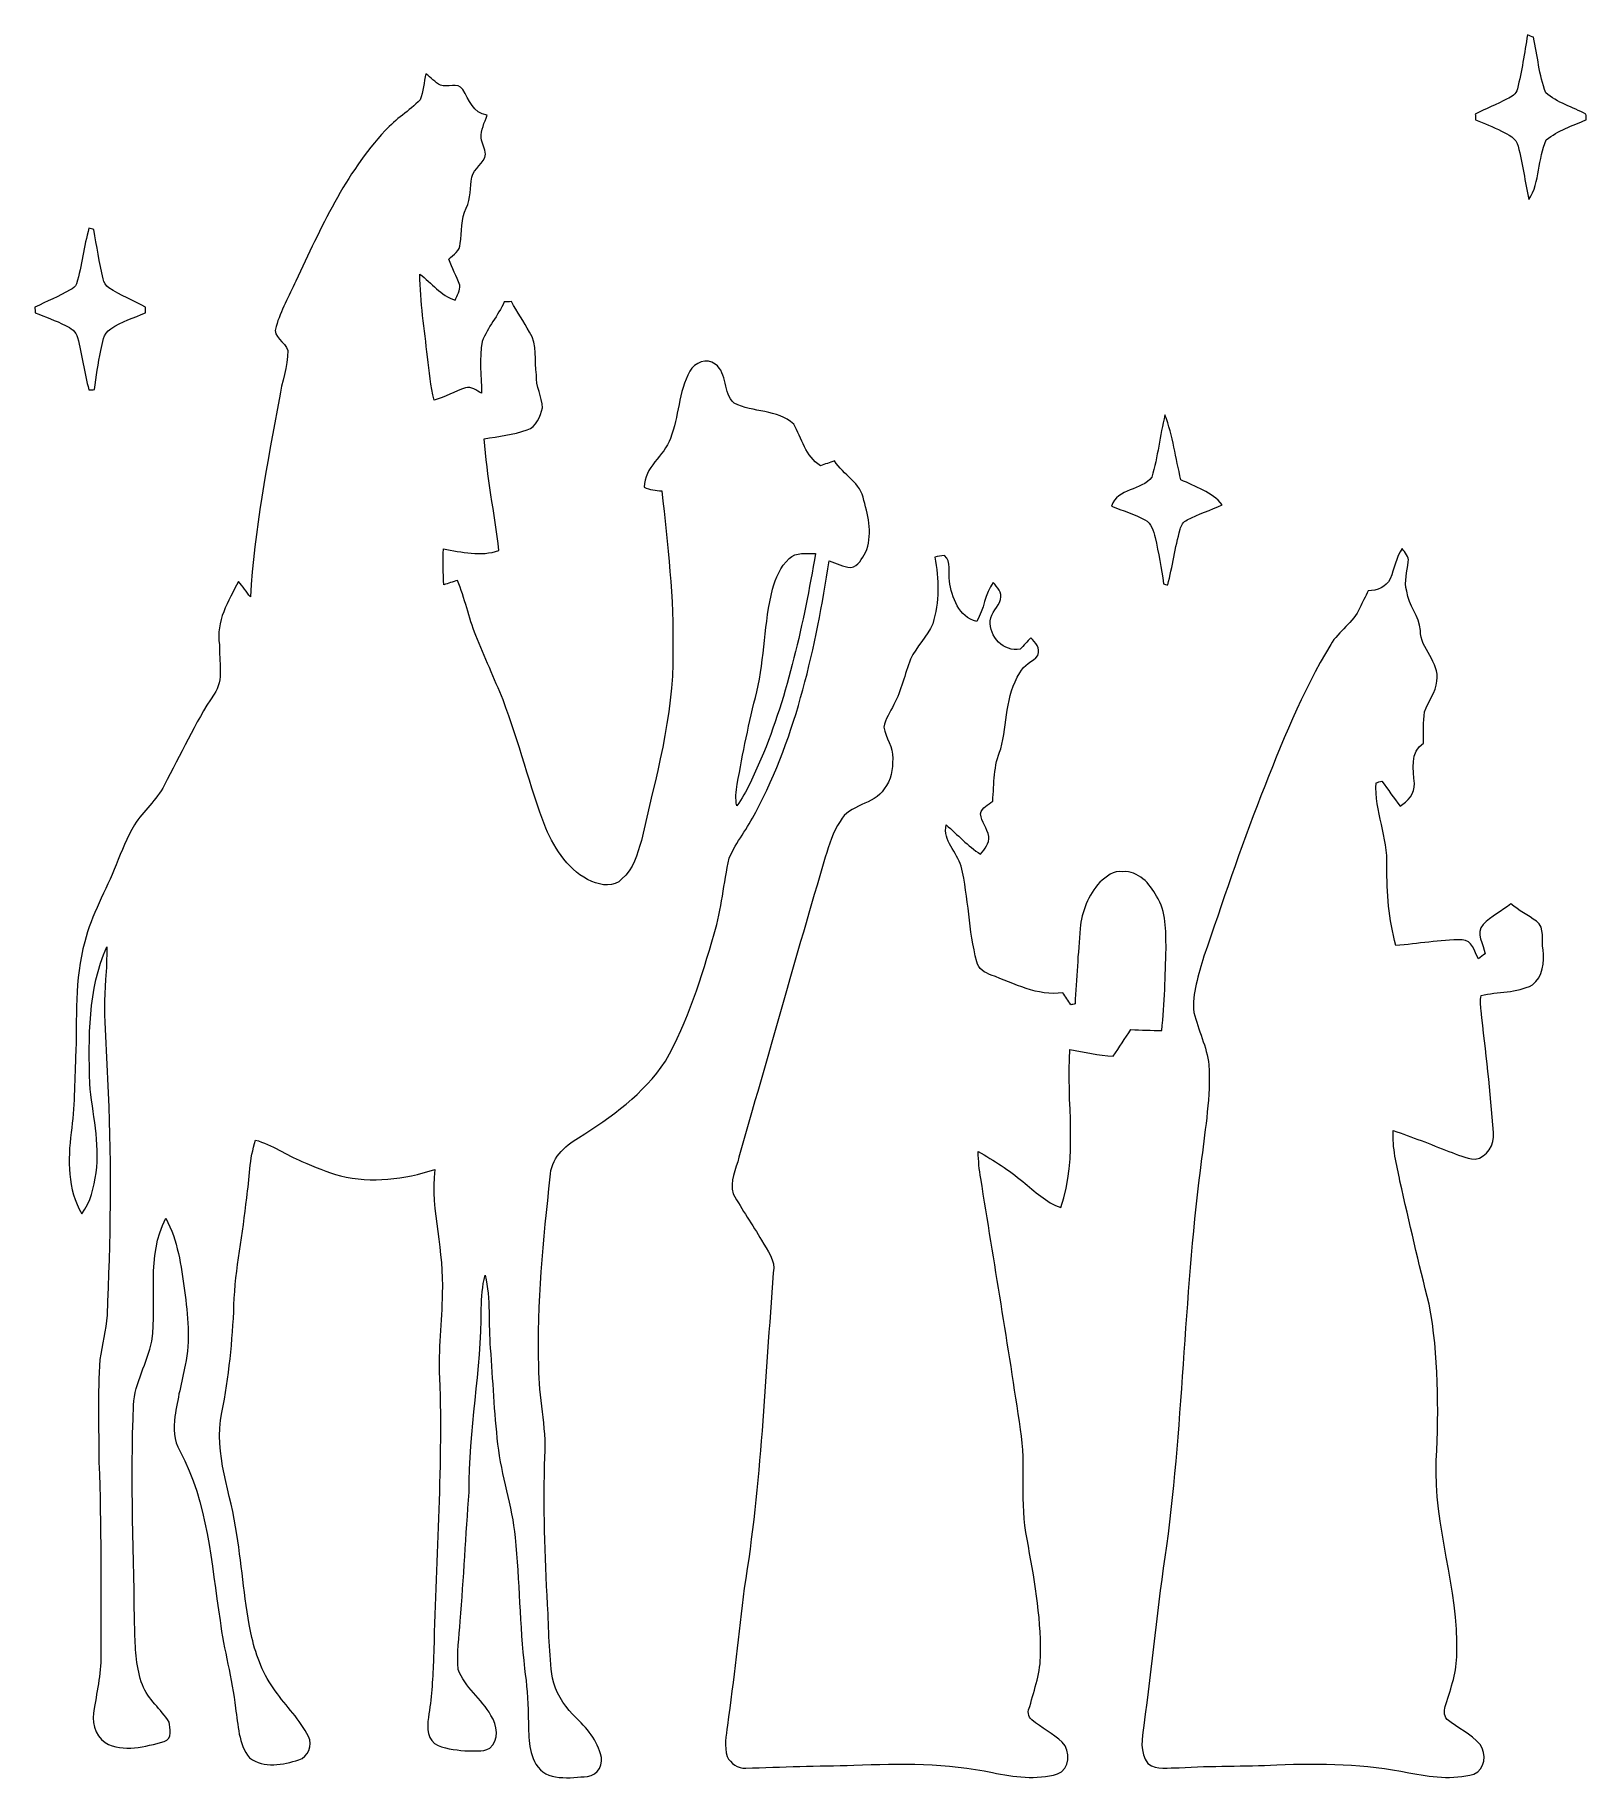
# Model space of a CAD drawing. Header units: centimetres. Extents: x -14.6 to 14.6, y -16.5 to 16.4.
import ezdxf

# ---------------------------------------------------------------- set-up
doc = ezdxf.new("R2010")
doc.units = ezdxf.units.CM
doc.header["$MEASUREMENT"] = 0
doc.layers.add('Layer 1', color=7, linetype='Continuous')

msp = doc.modelspace()

# ---------------------------------------------------------------- linework, layer by layer
at = {"layer": 'Layer 1', "color": 250, "lineweight": 9}
for points, knots in [([(13.48828, 16.39418), (13.52532, 16.37972), (13.56236, 16.3649), (13.60011, 16.35009), (13.60011, 16.35009), (13.67807, 16.00436), (13.70136, 15.63994), (13.82871, 15.30763), (13.82871, 15.30763), (14.04602, 15.11924), (14.33495, 15.03775), (14.58683, 14.9044), (14.58683, 14.9044), (14.58718, 14.87759), (14.58753, 14.82397), (14.58789, 14.79716), (14.58789, 14.79716), (14.33248, 14.68497), (14.05766, 14.59643), (13.83894, 14.42004), (13.83894, 14.42004), (13.67596, 14.0655), (13.72958, 13.63299), (13.51403, 13.29538), (13.51403, 13.29538), (13.4403, 13.62911), (13.39515, 13.96919), (13.31013, 14.30045), (13.31013, 14.30045), (13.27661, 14.45214), (13.12457, 14.52164), (13.00003, 14.58584), (13.00003, 14.58584), (12.83952, 14.66557), (12.67266, 14.73013), (12.50826, 14.79998), (12.50826, 14.79998), (12.50756, 14.82644), (12.50579, 14.87971), (12.50473, 14.90617), (12.50473, 14.90617), (12.70405, 15.00353), (12.90796, 15.08996), (13.10657, 15.18909), (13.10657, 15.18909), (13.18454, 15.23178), (13.27485, 15.28293), (13.29602, 15.37748), (13.29602, 15.37748), (13.38245, 15.71191), (13.4269, 16.05481), (13.48828, 16.39418)], [0, 0, 0, 0, 0.07142857, 0.07142857, 0.07142857, 0.07142857, 0.14285714, 0.14285714, 0.14285714, 0.14285714, 0.21428571, 0.21428571, 0.21428571, 0.21428571, 0.28571429, 0.28571429, 0.28571429, 0.28571429, 0.35714286, 0.35714286, 0.35714286, 0.35714286, 0.42857143, 0.42857143, 0.42857143, 0.42857143, 0.5, 0.5, 0.5, 0.5, 0.57142857, 0.57142857, 0.57142857, 0.57142857, 0.64285714, 0.64285714, 0.64285714, 0.64285714, 0.71428571, 0.71428571, 0.71428571, 0.71428571, 0.78571429, 0.78571429, 0.78571429, 0.78571429, 0.85714286, 0.85714286, 0.85714286, 0.85714286, 1, 1, 1, 1]), ([(-7.23318, 15.66464), (-7.1404, 15.59479), (-7.0635, 15.50342), (-6.96119, 15.44662), (-6.96119, 15.44662), (-6.82572, 15.40217), (-6.63875, 15.51047), (-6.54103, 15.36972), (-6.54103, 15.36972), (-6.42285, 15.17639), (-6.347, 14.92239), (-6.08313, 14.88324), (-6.08313, 14.88324), (-6.1304, 14.74354), (-6.20413, 14.60842), (-6.19355, 14.45532), (-6.19355, 14.45532), (-6.17908, 14.35019), (-6.11876, 14.25529), (-6.11488, 14.1484), (-6.11488, 14.1484), (-6.12899, 13.97095), (-6.33924, 13.88911), (-6.36923, 13.7173), (-6.36923, 13.7173), (-6.40803, 13.52575), (-6.38475, 13.31725), (-6.474, 13.13734), (-6.474, 13.13734), (-6.58337, 12.93308), (-6.55126, 12.69002), (-6.58795, 12.46812), (-6.58795, 12.46812), (-6.58901, 12.33336), (-6.72024, 12.26104), (-6.80385, 12.17567), (-6.80385, 12.17567), (-6.74353, 12.00915), (-6.6578, 11.85323), (-6.59395, 11.68813), (-6.59395, 11.68813), (-6.58619, 11.58582), (-6.64863, 11.49516), (-6.68285, 11.40273), (-6.68285, 11.40273), (-6.95484, 11.49092), (-7.12664, 11.7287), (-7.34819, 11.89309), (-7.34819, 11.89309), (-7.34043, 11.37133), (-7.26458, 10.85451), (-7.20249, 10.33699), (-7.20249, 10.33699), (-7.16792, 10.06394), (-7.14887, 9.78735), (-7.07725, 9.52031), (-7.07725, 9.52031), (-6.87617, 9.58416), (-6.6892, 9.68294), (-6.49235, 9.75773), (-6.49235, 9.75773), (-6.37346, 9.78172), (-6.2828, 9.70374), (-6.1879, 9.65189), (-6.1879, 9.65189), (-6.18402, 9.97645), (-6.23905, 10.3063), (-6.17626, 10.62803), (-6.17626, 10.62803), (-6.07078, 10.89402), (-5.87781, 11.11345), (-5.75963, 11.37345), (-5.75963, 11.37345), (-5.71553, 11.37451), (-5.67143, 11.37557), (-5.62698, 11.37662), (-5.62698, 11.37662), (-5.5208, 11.18154), (-5.3945, 10.99845), (-5.28479, 10.80512), (-5.28479, 10.80512), (-5.13662, 10.56347), (-5.1913, 10.2682), (-5.15603, 10.00044), (-5.15603, 10.00044), (-5.17437, 9.78207), (-5.04349, 9.59192), (-5.04278, 9.37707), (-5.04278, 9.37707), (-5.08371, 9.2148), (-5.15779, 9.02323), (-5.32924, 8.96221), (-5.32924, 8.96221), (-5.591, 8.87367), (-5.86582, 8.84121), (-6.13675, 8.79535), (-6.13675, 8.79535), (-6.08418, 8.09155), (-5.9466, 7.39659), (-5.86017, 6.69632), (-5.86017, 6.69632), (-6.20095, 6.57285), (-6.5622, 6.66634), (-6.9058, 6.7249), (-6.9058, 6.7249), (-6.91357, 6.49912), (-6.91145, 6.27334), (-6.89769, 6.04756), (-6.89769, 6.04756), (-6.81232, 6.07684), (-6.72659, 6.10577), (-6.64052, 6.13329), (-6.64052, 6.13329), (-6.49976, 5.79709), (-6.43097, 5.4362), (-6.29691, 5.09718), (-6.29691, 5.09718), (-6.1364, 4.68831), (-5.94519, 4.29249), (-5.78397, 3.88398), (-5.78397, 3.88398), (-5.47917, 3.09234), (-5.28444, 2.26296), (-4.9814, 1.47062), (-4.9814, 1.47062), (-4.79866, 1.06387), (-4.53831, 0.6543), (-4.11533, 0.46591), (-4.11533, 0.46591), (-3.9333, 0.39606), (-3.69588, 0.34914), (-3.54877, 0.5146), (-3.54877, 0.5146), (-3.32511, 0.69028), (-3.2662, 0.9852), (-3.18012, 1.23955), (-3.18012, 1.23955), (-2.92153, 2.40654), (-2.56981, 3.57247), (-2.58922, 4.77968), (-2.58922, 4.77968), (-2.56699, 5.79533), (-2.68552, 6.80674), (-2.79665, 7.81463), (-2.79665, 7.81463), (-2.90883, 7.83121), (-3.02666, 7.83191), (-3.12932, 7.88448), (-3.12932, 7.88448), (-3.12932, 8.26407), (-2.75255, 8.47009), (-2.63508, 8.80382), (-2.63508, 8.80382), (-2.47386, 9.21339), (-2.48444, 9.67659), (-2.2696, 10.06569), (-2.2696, 10.06569), (-2.18317, 10.22692), (-1.94822, 10.33275), (-1.79229, 10.20116), (-1.79229, 10.20116), (-1.55134, 10.02866), (-1.65224, 9.65577), (-1.43457, 9.46845), (-1.43457, 9.46845), (-1.08074, 9.28395), (-0.62601, 9.3545), (-0.3145, 9.0744), (-0.3145, 9.0744), (-0.1674, 8.79993), (-0.09155, 8.47044), (0.18538, 8.2877), (0.18538, 8.2877), (0.27358, 8.31804), (0.36177, 8.34979), (0.45032, 8.37907), (0.45032, 8.37907), (0.61542, 8.11449), (0.95373, 7.96879), (1.00559, 7.63683), (1.00559, 7.63683), (1.09202, 7.32215), (1.17245, 6.96867), (1.03346, 6.6561), (1.03346, 6.6561), (0.9689, 6.54639), (0.90117, 6.38976), (0.75582, 6.37565), (0.75582, 6.37565), (0.61365, 6.38411), (0.4856, 6.45855), (0.35154, 6.49912), (0.35154, 6.49912), (0.09542, 4.87634), (-0.25277, 3.23522), (-1.03029, 1.77225), (-1.03029, 1.77225), (-1.17881, 1.47309), (-1.39647, 1.2131), (-1.53018, 0.90618), (-1.53018, 0.90618), (-1.63601, 0.43522), (-1.66705, -0.05126), (-1.81063, -0.51446), (-1.81063, -0.51446), (-2.05193, -1.33643), (-2.30064, -2.16616), (-2.72927, -2.9137), (-2.72927, -2.9137), (-3.13532, -3.53035), (-3.74703, -3.96462), (-4.36122, -4.35375), (-4.36122, -4.35375), (-4.63286, -4.50861), (-4.89038, -4.75627), (-4.89568, -5.0921), (-4.89568, -5.0921), (-5.02232, -6.27744), (-5.14791, -7.46807), (-5.11263, -8.66186), (-5.11263, -8.66186), (-5.10911, -9.22949), (-4.96306, -9.78582), (-4.99481, -10.35485), (-4.99481, -10.35485), (-5.02973, -11.28195), (-4.99692, -12.21046), (-4.94648, -13.1365), (-4.94648, -13.1365), (-4.91896, -13.59864), (-4.92072, -14.0636), (-4.85511, -14.52292), (-4.85511, -14.52292), (-4.79796, -14.77833), (-4.65438, -15.01152), (-4.47411, -15.19955), (-4.47411, -15.19955), (-4.25997, -15.41086), (-4.02749, -15.64369), (-3.952, -15.94461), (-3.952, -15.94461), (-3.87227, -16.12665), (-3.99927, -16.35137), (-4.19365, -16.37147), (-4.19365, -16.37147), (-4.51256, -16.38876), (-4.97682, -16.47554), (-5.16343, -16.13758), (-5.16343, -16.13758), (-5.32783, -15.86524), (-5.29185, -15.52587), (-5.3109, -15.22283), (-5.3109, -15.22283), (-5.30843, -14.92685), (-5.33877, -14.63334), (-5.37933, -14.34089), (-5.37933, -14.34089), (-5.46929, -13.52032), (-5.47564, -12.69271), (-5.55572, -11.87179), (-5.55572, -11.87179), (-5.61393, -11.27807), (-5.81995, -10.71151), (-5.88487, -10.11919), (-5.88487, -10.11919), (-5.95507, -9.51947), (-5.97694, -8.91481), (-6.02351, -8.31297), (-6.02351, -8.31297), (-6.06231, -7.85648), (-6.01328, -7.39011), (-6.12123, -6.94102), (-6.12123, -6.94102), (-6.17414, -7.14492), (-6.18825, -7.35659), (-6.19213, -7.5672), (-6.19213, -7.5672), (-6.18508, -8.7229), (-6.43343, -9.86236), (-6.41756, -11.01878), (-6.41756, -11.01878), (-6.49129, -11.82734), (-6.51634, -12.63909), (-6.59077, -13.44765), (-6.59077, -13.44765), (-6.60806, -13.74892), (-6.65533, -14.05337), (-6.62887, -14.3557), (-6.62887, -14.3557), (-6.5047, -14.69649), (-6.18332, -14.90745), (-6.01187, -15.22071), (-6.01187, -15.22071), (-5.8951, -15.40134), (-5.84782, -15.68673), (-6.03268, -15.83913), (-6.03268, -15.83913), (-6.17238, -15.92204), (-6.35088, -15.87582), (-6.50364, -15.88817), (-6.50364, -15.88817), (-6.69378, -15.86136), (-6.90333, -15.8536), (-7.07126, -15.75023), (-7.07126, -15.75023), (-7.23424, -15.62147), (-7.20531, -15.37311), (-7.17603, -15.19284), (-7.17603, -15.19284), (-7.12135, -14.84783), (-7.10548, -14.49787), (-7.08819, -14.15003), (-7.08819, -14.15003), (-7.05468, -12.39108), (-6.91427, -10.63354), (-6.97742, -8.87354), (-6.97742, -8.87354), (-7.01128, -8.34366), (-6.92697, -7.8152), (-6.93085, -7.28533), (-6.93085, -7.28533), (-6.87864, -6.5011), (-7.15522, -5.73664), (-7.06773, -4.95205), (-7.06773, -4.95205), (-7.63747, -5.13444), (-8.25412, -5.2131), (-8.84185, -5.07023), (-8.84185, -5.07023), (-9.0895, -5.00073), (-9.32833, -4.90231), (-9.56504, -4.80247), (-9.56504, -4.80247), (-9.86138, -4.67759), (-10.12561, -4.4818), (-10.43923, -4.39713), (-10.43923, -4.39713), (-10.55388, -4.7478), (-10.55353, -5.12315), (-10.60503, -5.48581), (-10.60503, -5.48581), (-10.66994, -6.15785), (-10.82375, -6.82002), (-10.84386, -7.49664), (-10.84386, -7.49664), (-10.87244, -8.17645), (-10.93523, -8.85625), (-11.07352, -9.52335), (-11.07352, -9.52335), (-11.23615, -10.30476), (-10.88831, -11.05229), (-10.79165, -11.81535), (-10.79165, -11.81535), (-10.68829, -12.46023), (-10.64454, -13.11463), (-10.50908, -13.75457), (-10.50908, -13.75457), (-10.42229, -14.11123), (-10.29459, -14.46612), (-10.06634, -14.75857), (-10.06634, -14.75857), (-9.86773, -15.05138), (-9.59715, -15.29903), (-9.44298, -15.62041), (-9.44298, -15.62041), (-9.35161, -15.78445), (-9.45074, -15.99929), (-9.62255, -16.05962), (-9.62255, -16.05962), (-9.91676, -16.14852), (-10.28577, -16.22648), (-10.54929, -16.0187), (-10.54929, -16.0187), (-10.76519, -15.75799), (-10.76308, -15.39957), (-10.81635, -15.08313), (-10.81635, -15.08313), (-10.87526, -14.52715), (-11.03542, -13.98881), (-11.10668, -13.43495), (-11.10668, -13.43495), (-11.27319, -12.35827), (-11.33563, -11.22162), (-11.86233, -10.24407), (-11.86233, -10.24407), (-11.97945, -10.0504), (-11.98439, -9.81651), (-11.95617, -9.59884), (-11.95617, -9.59884), (-11.90713, -9.27253), (-11.82882, -8.95184), (-11.76179, -8.62941), (-11.76179, -8.62941), (-11.66372, -8.16657), (-11.71346, -7.68997), (-11.77414, -7.22571), (-11.77414, -7.22571), (-11.84293, -6.76287), (-11.89655, -6.2845), (-12.12762, -5.86822), (-12.12762, -5.86822), (-12.49627, -6.58189), (-12.29202, -7.41868), (-12.38691, -8.18279), (-12.38691, -8.18279), (-12.47511, -8.59061), (-12.71041, -8.95784), (-12.73369, -9.38224), (-12.73369, -9.38224), (-12.79225, -10.81064), (-12.72911, -12.24115), (-12.71006, -13.6699), (-12.71006, -13.6699), (-12.69771, -13.99869), (-12.68148, -14.33559), (-12.56753, -14.64816), (-12.56753, -14.64816), (-12.46276, -14.92085), (-12.21652, -15.10324), (-12.06412, -15.34595), (-12.06412, -15.34595), (-12.04507, -15.46095), (-11.99392, -15.66804), (-12.1562, -15.71037), (-12.1562, -15.71037), (-12.51074, -15.81162), (-12.92102, -15.92521), (-13.26709, -15.73365), (-13.26709, -15.73365), (-13.47347, -15.59819), (-13.52286, -15.31632), (-13.47453, -15.08948), (-13.47453, -15.08948), (-13.4142, -14.7367), (-13.33694, -14.38392), (-13.34964, -14.02374), (-13.34964, -14.02374), (-13.35599, -12.83594), (-13.33412, -11.64743), (-13.38457, -10.46033), (-13.38457, -10.46033), (-13.38563, -9.8158), (-13.41103, -9.17021), (-13.36693, -8.52676), (-13.36693, -8.52676), (-13.32565, -8.24841), (-13.25263, -7.9743), (-13.23217, -7.69279), (-13.23217, -7.69279), (-13.16937, -6.29967), (-13.14574, -4.90372), (-13.21065, -3.51025), (-13.21065, -3.51025), (-13.22899, -2.7994), (-13.31613, -2.0889), (-13.25933, -1.3777), (-13.25933, -1.3777), (-13.23852, -1.1738), (-13.23746, -0.96778), (-13.23852, -0.76352), (-13.23852, -0.76352), (-13.59341, -1.56362), (-13.57718, -2.47555), (-13.55708, -3.33315), (-13.55708, -3.33315), (-13.50698, -3.89336), (-13.36446, -4.45004), (-13.43537, -5.01625), (-13.43537, -5.01625), (-13.48405, -5.28332), (-13.5345, -5.56554), (-13.70595, -5.78532), (-13.70595, -5.78532), (-13.98112, -5.32741), (-13.96877, -4.77002), (-13.90844, -4.25672), (-13.90844, -4.25672), (-13.8393, -3.78753), (-13.846, -3.31234), (-13.82378, -2.83997), (-13.82378, -2.83997), (-13.79238, -2.11571), (-13.85235, -1.37453), (-13.65021, -0.66897), (-13.65021, -0.66897), (-13.52568, -0.15745), (-13.25263, 0.29729), (-13.05966, 0.78271), (-13.05966, 0.78271), (-12.95347, 1.03636), (-12.86422, 1.29953), (-12.71394, 1.53166), (-12.71394, 1.53166), (-12.55589, 1.80082), (-12.29695, 1.99591), (-12.1562, 2.27637), (-12.1562, 2.27637), (-11.84505, 2.84787), (-11.58681, 3.45006), (-11.21922, 3.98946), (-11.21922, 3.98946), (-11.02695, 4.26004), (-11.13102, 4.61423), (-11.11691, 4.9222), (-11.11691, 4.9222), (-11.18994, 5.35824), (-10.9504, 5.74523), (-10.75778, 6.11212), (-10.75778, 6.11212), (-10.67806, 6.01899), (-10.60997, 5.91739), (-10.53553, 5.82002), (-10.53553, 5.82002), (-10.45969, 7.08085), (-10.21803, 8.32404), (-9.99049, 9.5644), (-9.99049, 9.5644), (-9.94781, 9.86391), (-9.83139, 10.15178), (-9.83139, 10.45729), (-9.83139, 10.45729), (-9.87584, 10.62521), (-10.12878, 10.69964), (-10.05223, 10.90884), (-10.05223, 10.90884), (-9.96403, 11.208), (-9.80881, 11.48069), (-9.68111, 11.76362), (-9.68111, 11.76362), (-9.21085, 12.75493), (-8.75965, 13.7861), (-7.9973, 14.59466), (-7.9973, 14.59466), (-7.80539, 14.81585), (-7.54645, 14.96332), (-7.3436, 15.17181), (-7.3436, 15.17181), (-7.27552, 15.32562), (-7.27622, 15.50271), (-7.23318, 15.66464), (-7.23318, 15.66464), (-7.23318, 15.66464), (-7.23318, 15.66464), (-7.23318, 15.66464)], [0, 0, 0, 0, 0.00729927, 0.00729927, 0.00729927, 0.00729927, 0.01459854, 0.01459854, 0.01459854, 0.01459854, 0.02189781, 0.02189781, 0.02189781, 0.02189781, 0.02919708, 0.02919708, 0.02919708, 0.02919708, 0.03649635, 0.03649635, 0.03649635, 0.03649635, 0.04379562, 0.04379562, 0.04379562, 0.04379562, 0.05109489, 0.05109489, 0.05109489, 0.05109489, 0.05839416, 0.05839416, 0.05839416, 0.05839416, 0.06569343, 0.06569343, 0.06569343, 0.06569343, 0.0729927, 0.0729927, 0.0729927, 0.0729927, 0.08029197, 0.08029197, 0.08029197, 0.08029197, 0.08759124, 0.08759124, 0.08759124, 0.08759124, 0.09489051, 0.09489051, 0.09489051, 0.09489051, 0.10218978, 0.10218978, 0.10218978, 0.10218978, 0.10948905, 0.10948905, 0.10948905, 0.10948905, 0.11678832, 0.11678832, 0.11678832, 0.11678832, 0.12408759, 0.12408759, 0.12408759, 0.12408759, 0.13138686, 0.13138686, 0.13138686, 0.13138686, 0.13868613, 0.13868613, 0.13868613, 0.13868613, 0.1459854, 0.1459854, 0.1459854, 0.1459854, 0.15328467, 0.15328467, 0.15328467, 0.15328467, 0.16058394, 0.16058394, 0.16058394, 0.16058394, 0.16788321, 0.16788321, 0.16788321, 0.16788321, 0.17518248, 0.17518248, 0.17518248, 0.17518248, 0.18248175, 0.18248175, 0.18248175, 0.18248175, 0.18978102, 0.18978102, 0.18978102, 0.18978102, 0.19708029, 0.19708029, 0.19708029, 0.19708029, 0.20437956, 0.20437956, 0.20437956, 0.20437956, 0.21167883, 0.21167883, 0.21167883, 0.21167883, 0.2189781, 0.2189781, 0.2189781, 0.2189781, 0.22627737, 0.22627737, 0.22627737, 0.22627737, 0.23357664, 0.23357664, 0.23357664, 0.23357664, 0.24087591, 0.24087591, 0.24087591, 0.24087591, 0.24817518, 0.24817518, 0.24817518, 0.24817518, 0.25547445, 0.25547445, 0.25547445, 0.25547445, 0.26277372, 0.26277372, 0.26277372, 0.26277372, 0.27007299, 0.27007299, 0.27007299, 0.27007299, 0.27737226, 0.27737226, 0.27737226, 0.27737226, 0.28467153, 0.28467153, 0.28467153, 0.28467153, 0.2919708, 0.2919708, 0.2919708, 0.2919708, 0.29927007, 0.29927007, 0.29927007, 0.29927007, 0.30656934, 0.30656934, 0.30656934, 0.30656934, 0.31386861, 0.31386861, 0.31386861, 0.31386861, 0.32116788, 0.32116788, 0.32116788, 0.32116788, 0.32846715, 0.32846715, 0.32846715, 0.32846715, 0.33576642, 0.33576642, 0.33576642, 0.33576642, 0.34306569, 0.34306569, 0.34306569, 0.34306569, 0.35036496, 0.35036496, 0.35036496, 0.35036496, 0.35766423, 0.35766423, 0.35766423, 0.35766423, 0.3649635, 0.3649635, 0.3649635, 0.3649635, 0.37226277, 0.37226277, 0.37226277, 0.37226277, 0.37956204, 0.37956204, 0.37956204, 0.37956204, 0.38686131, 0.38686131, 0.38686131, 0.38686131, 0.39416058, 0.39416058, 0.39416058, 0.39416058, 0.40145985, 0.40145985, 0.40145985, 0.40145985, 0.40875912, 0.40875912, 0.40875912, 0.40875912, 0.41605839, 0.41605839, 0.41605839, 0.41605839, 0.42335766, 0.42335766, 0.42335766, 0.42335766, 0.43065693, 0.43065693, 0.43065693, 0.43065693, 0.4379562, 0.4379562, 0.4379562, 0.4379562, 0.44525547, 0.44525547, 0.44525547, 0.44525547, 0.45255474, 0.45255474, 0.45255474, 0.45255474, 0.45985401, 0.45985401, 0.45985401, 0.45985401, 0.46715328, 0.46715328, 0.46715328, 0.46715328, 0.47445255, 0.47445255, 0.47445255, 0.47445255, 0.48175182, 0.48175182, 0.48175182, 0.48175182, 0.48905109, 0.48905109, 0.48905109, 0.48905109, 0.49635036, 0.49635036, 0.49635036, 0.49635036, 0.50364964, 0.50364964, 0.50364964, 0.50364964, 0.51094891, 0.51094891, 0.51094891, 0.51094891, 0.51824818, 0.51824818, 0.51824818, 0.51824818, 0.52554745, 0.52554745, 0.52554745, 0.52554745, 0.53284672, 0.53284672, 0.53284672, 0.53284672, 0.54014599, 0.54014599, 0.54014599, 0.54014599, 0.54744526, 0.54744526, 0.54744526, 0.54744526, 0.55474453, 0.55474453, 0.55474453, 0.55474453, 0.5620438, 0.5620438, 0.5620438, 0.5620438, 0.56934307, 0.56934307, 0.56934307, 0.56934307, 0.57664234, 0.57664234, 0.57664234, 0.57664234, 0.58394161, 0.58394161, 0.58394161, 0.58394161, 0.59124088, 0.59124088, 0.59124088, 0.59124088, 0.59854015, 0.59854015, 0.59854015, 0.59854015, 0.60583942, 0.60583942, 0.60583942, 0.60583942, 0.61313869, 0.61313869, 0.61313869, 0.61313869, 0.62043796, 0.62043796, 0.62043796, 0.62043796, 0.62773723, 0.62773723, 0.62773723, 0.62773723, 0.6350365, 0.6350365, 0.6350365, 0.6350365, 0.64233577, 0.64233577, 0.64233577, 0.64233577, 0.64963504, 0.64963504, 0.64963504, 0.64963504, 0.65693431, 0.65693431, 0.65693431, 0.65693431, 0.66423358, 0.66423358, 0.66423358, 0.66423358, 0.67153285, 0.67153285, 0.67153285, 0.67153285, 0.67883212, 0.67883212, 0.67883212, 0.67883212, 0.68613139, 0.68613139, 0.68613139, 0.68613139, 0.69343066, 0.69343066, 0.69343066, 0.69343066, 0.70072993, 0.70072993, 0.70072993, 0.70072993, 0.7080292, 0.7080292, 0.7080292, 0.7080292, 0.71532847, 0.71532847, 0.71532847, 0.71532847, 0.72262774, 0.72262774, 0.72262774, 0.72262774, 0.72992701, 0.72992701, 0.72992701, 0.72992701, 0.73722628, 0.73722628, 0.73722628, 0.73722628, 0.74452555, 0.74452555, 0.74452555, 0.74452555, 0.75182482, 0.75182482, 0.75182482, 0.75182482, 0.75912409, 0.75912409, 0.75912409, 0.75912409, 0.76642336, 0.76642336, 0.76642336, 0.76642336, 0.77372263, 0.77372263, 0.77372263, 0.77372263, 0.7810219, 0.7810219, 0.7810219, 0.7810219, 0.78832117, 0.78832117, 0.78832117, 0.78832117, 0.79562044, 0.79562044, 0.79562044, 0.79562044, 0.80291971, 0.80291971, 0.80291971, 0.80291971, 0.81021898, 0.81021898, 0.81021898, 0.81021898, 0.81751825, 0.81751825, 0.81751825, 0.81751825, 0.82481752, 0.82481752, 0.82481752, 0.82481752, 0.83211679, 0.83211679, 0.83211679, 0.83211679, 0.83941606, 0.83941606, 0.83941606, 0.83941606, 0.84671533, 0.84671533, 0.84671533, 0.84671533, 0.8540146, 0.8540146, 0.8540146, 0.8540146, 0.86131387, 0.86131387, 0.86131387, 0.86131387, 0.86861314, 0.86861314, 0.86861314, 0.86861314, 0.87591241, 0.87591241, 0.87591241, 0.87591241, 0.88321168, 0.88321168, 0.88321168, 0.88321168, 0.89051095, 0.89051095, 0.89051095, 0.89051095, 0.89781022, 0.89781022, 0.89781022, 0.89781022, 0.90510949, 0.90510949, 0.90510949, 0.90510949, 0.91240876, 0.91240876, 0.91240876, 0.91240876, 0.91970803, 0.91970803, 0.91970803, 0.91970803, 0.9270073, 0.9270073, 0.9270073, 0.9270073, 0.93430657, 0.93430657, 0.93430657, 0.93430657, 0.94160584, 0.94160584, 0.94160584, 0.94160584, 0.94890511, 0.94890511, 0.94890511, 0.94890511, 0.95620438, 0.95620438, 0.95620438, 0.95620438, 0.96350365, 0.96350365, 0.96350365, 0.96350365, 0.97080292, 0.97080292, 0.97080292, 0.97080292, 0.97810219, 0.97810219, 0.97810219, 0.97810219, 0.98540146, 0.98540146, 0.98540146, 0.98540146, 1, 1, 1, 1]), ([(-13.57189, 12.75916), (-13.54861, 12.75281), (-13.50169, 12.73976), (-13.47805, 12.73341), (-13.47805, 12.73341), (-13.42937, 12.42226), (-13.37575, 12.11146), (-13.30555, 11.80419), (-13.30555, 11.80419), (-13.29108, 11.73857), (-13.25686, 11.67543), (-13.19971, 11.63768), (-13.19971, 11.63768), (-12.9824, 11.49022), (-12.73263, 11.40273), (-12.5058, 11.2715), (-12.5058, 11.2715), (-12.5058, 11.24504), (-12.50615, 11.19247), (-12.50615, 11.16602), (-12.50615, 11.16602), (-12.72805, 11.07465), (-12.96265, 11.00197), (-13.16161, 10.86439), (-13.16161, 10.86439), (-13.30872, 10.77867), (-13.31507, 10.60334), (-13.35035, 10.45517), (-13.35035, 10.45517), (-13.39974, 10.21209), (-13.43502, 9.96657), (-13.46535, 9.72068), (-13.46535, 9.72068), (-13.49217, 9.71963), (-13.54649, 9.71751), (-13.57366, 9.71645), (-13.57366, 9.71645), (-13.65832, 10.04171), (-13.70277, 10.37615), (-13.78638, 10.70176), (-13.78638, 10.70176), (-13.81143, 10.81465), (-13.91479, 10.87991), (-14.0104, 10.92895), (-14.0104, 10.92895), (-14.19737, 11.01926), (-14.3914, 11.09334), (-14.58578, 11.16531), (-14.58578, 11.16531), (-14.58613, 11.19212), (-14.58719, 11.24539), (-14.58789, 11.27185), (-14.58789, 11.27185), (-14.3667, 11.38015), (-14.13951, 11.47646), (-13.92467, 11.59746), (-13.92467, 11.59746), (-13.8781, 11.6271), (-13.82237, 11.65708), (-13.80578, 11.71388), (-13.80578, 11.71388), (-13.70136, 12.05607), (-13.66961, 12.4152), (-13.57189, 12.75916)], [0, 0, 0, 0, 0.05882353, 0.05882353, 0.05882353, 0.05882353, 0.11764706, 0.11764706, 0.11764706, 0.11764706, 0.17647059, 0.17647059, 0.17647059, 0.17647059, 0.23529412, 0.23529412, 0.23529412, 0.23529412, 0.29411765, 0.29411765, 0.29411765, 0.29411765, 0.35294118, 0.35294118, 0.35294118, 0.35294118, 0.41176471, 0.41176471, 0.41176471, 0.41176471, 0.47058824, 0.47058824, 0.47058824, 0.47058824, 0.52941176, 0.52941176, 0.52941176, 0.52941176, 0.58823529, 0.58823529, 0.58823529, 0.58823529, 0.64705882, 0.64705882, 0.64705882, 0.64705882, 0.70588235, 0.70588235, 0.70588235, 0.70588235, 0.76470588, 0.76470588, 0.76470588, 0.76470588, 0.82352941, 0.82352941, 0.82352941, 0.82352941, 0.88235294, 0.88235294, 0.88235294, 0.88235294, 1, 1, 1, 1]), ([(6.66803, 9.24479), (6.81831, 8.85178), (6.86805, 8.43234), (6.96718, 8.02594), (6.96718, 8.02594), (7.23847, 7.8933), (7.55103, 7.79805), (7.74576, 7.55428), (7.74576, 7.55428), (7.52739, 7.45515), (7.29703, 7.38212), (7.08501, 7.26923), (7.08501, 7.26923), (7.01481, 7.23607), (6.97212, 7.16693), (6.95378, 7.09355), (6.95378, 7.09355), (6.85465, 6.74959), (6.80878, 6.39329), (6.71988, 6.04686), (6.71988, 6.04686), (6.69942, 6.05215), (6.65921, 6.06273), (6.6391, 6.06802), (6.6391, 6.06802), (6.60241, 6.36048), (6.5442, 6.64975), (6.48423, 6.93833), (6.48423, 6.93833), (6.45177, 7.06215), (6.41297, 7.2075), (6.29091, 7.27241), (6.29091, 7.27241), (6.09018, 7.37683), (5.87251, 7.44633), (5.66261, 7.52817), (5.66261, 7.52817), (5.7755, 7.87388), (6.22423, 7.81674), (6.42002, 8.07461), (6.42002, 8.07461), (6.53468, 8.45704), (6.5689, 8.85849), (6.66803, 9.24479)], [0, 0, 0, 0, 0.08333333, 0.08333333, 0.08333333, 0.08333333, 0.16666667, 0.16666667, 0.16666667, 0.16666667, 0.25, 0.25, 0.25, 0.25, 0.33333333, 0.33333333, 0.33333333, 0.33333333, 0.41666667, 0.41666667, 0.41666667, 0.41666667, 0.5, 0.5, 0.5, 0.5, 0.58333333, 0.58333333, 0.58333333, 0.58333333, 0.66666667, 0.66666667, 0.66666667, 0.66666667, 0.75, 0.75, 0.75, 0.75, 0.83333333, 0.83333333, 0.83333333, 0.83333333, 1, 1, 1, 1]), ([(2.33768, 6.57144), (2.39765, 6.58343), (2.45727, 6.59684), (2.51865, 6.60037), (2.51865, 6.60037), (2.65624, 6.48289), (2.59203, 6.27193), (2.61214, 6.11918), (2.61214, 6.11918), (2.66329, 5.81649), (2.78006, 5.43655), (3.1279, 5.36106), (3.1279, 5.36106), (3.26443, 5.59283), (3.28171, 5.8747), (3.4387, 6.09554), (3.4387, 6.09554), (3.51102, 6.00135), (3.60909, 5.90751), (3.57452, 5.77063), (3.57452, 5.77063), (3.5283, 5.62952), (3.39778, 5.52686), (3.37837, 5.37446), (3.37837, 5.37446), (3.3558, 5.07672), (3.63767, 4.77897), (3.94599, 4.83683), (3.94599, 4.83683), (4.01337, 4.90739), (4.07899, 4.97971), (4.14284, 5.05379), (4.14284, 5.05379), (4.2328, 4.96595), (4.32735, 4.8647), (4.27902, 4.72077), (4.27902, 4.72077), (4.17671, 4.59729), (4.0042, 4.54755), (3.93753, 4.39057), (3.93753, 4.39057), (3.6606, 3.96265), (3.70046, 3.4363), (3.57981, 2.96182), (3.57981, 2.96182), (3.43976, 2.65208), (3.45634, 2.30741), (3.42706, 1.97686), (3.42706, 1.97686), (3.34063, 1.91301), (3.22421, 1.85762), (3.19881, 1.74297), (3.19881, 1.74297), (3.21257, 1.58881), (3.32475, 1.46604), (3.35509, 1.31611), (3.35509, 1.31611), (3.36673, 1.18558), (3.27536, 1.07834), (3.19952, 0.98203), (3.19952, 0.98203), (2.95469, 1.1309), (2.76913, 1.35139), (2.55146, 1.53236), (2.55146, 1.53236), (2.48408, 1.23462), (2.7596, 1.0226), (2.83298, 0.75378), (2.83298, 0.75378), (2.97938, 0.16429), (2.96986, -0.45448), (3.1279, -1.04115), (3.1279, -1.04115), (3.1533, -1.18156), (3.28171, -1.24541), (3.40025, -1.29198), (3.40025, -1.29198), (3.83593, -1.45179), (4.26561, -1.69591), (4.74786, -1.625), (4.74786, -1.625), (4.79689, -1.70014), (4.84593, -1.77599), (4.89532, -1.85254), (4.89532, -1.85254), (4.91543, -1.84831), (4.95564, -1.8402), (4.97575, -1.83631), (4.97575, -1.83631), (5.00397, -1.36289), (5.03114, -0.88911), (5.07418, -0.41674), (5.07418, -0.41674), (5.09605, -0.09641), (5.23187, 0.20944), (5.4393, 0.45216), (5.4393, 0.45216), (5.56277, 0.55234), (5.69577, 0.68781), (5.87428, 0.65218), (5.87428, 0.65218), (6.16214, 0.66982), (6.38475, 0.42817), (6.50998, 0.19427), (6.50998, 0.19427), (6.69484, -0.09783), (6.68425, -0.46154), (6.68778, -0.79421), (6.68778, -0.79421), (6.67402, -1.30856), (6.65956, -1.82397), (6.60876, -2.33656), (6.60876, -2.33656), (6.41332, -2.33232), (6.21965, -2.32703), (6.02527, -2.31928), (6.02527, -2.31928), (5.91732, -2.48685), (5.80795, -2.65405), (5.69401, -2.81739), (5.69401, -2.81739), (5.41778, -2.80822), (5.14897, -2.74366), (4.87874, -2.6918), (4.87874, -2.6918), (4.80712, -3.68099), (5.04172, -4.70898), (4.7087, -5.66679), (4.7087, -5.66679), (4.43, -5.57154), (4.21904, -5.35916), (3.99468, -5.17925), (3.99468, -5.17925), (3.73538, -4.96263), (3.44999, -4.77849), (3.15471, -4.61514), (3.15471, -4.61514), (3.15824, -4.78413), (3.17165, -4.95381), (3.20375, -5.11997), (3.20375, -5.11997), (3.45422, -6.69372), (3.7181, -8.26499), (3.95164, -9.84156), (3.95164, -9.84156), (4.06241, -10.52489), (3.93259, -11.22656), (4.0737, -11.90672), (4.0737, -11.90672), (4.20176, -12.61757), (4.33934, -13.33335), (4.32452, -14.05937), (4.32452, -14.05937), (4.33722, -14.40156), (4.2074, -14.724), (4.12697, -15.05138), (4.12697, -15.05138), (4.07299, -15.13322), (4.09628, -15.24505), (4.16472, -15.30714), (4.16472, -15.30714), (4.34569, -15.45954), (4.5623, -15.56432), (4.73586, -15.72624), (4.73586, -15.72624), (4.89638, -15.8924), (4.88332, -16.23707), (4.64555, -16.32385), (4.64555, -16.32385), (4.24727, -16.43533), (3.82428, -16.38347), (3.426, -16.29845), (3.426, -16.29845), (2.56875, -16.115), (1.68645, -16.11994), (0.81509, -16.16051), (0.81509, -16.16051), (0.1367, -16.1711), (-0.54099, -16.19015), (-1.21867, -16.21343), (-1.21867, -16.21343), (-1.36613, -16.22295), (-1.50125, -16.12277), (-1.56757, -15.99753), (-1.56757, -15.99753), (-1.62507, -15.80632), (-1.58662, -15.60242), (-1.56334, -15.4098), (-1.56334, -15.4098), (-1.44516, -14.55114), (-1.34391, -13.69001), (-1.24619, -12.82888), (-1.24619, -12.82888), (-0.92622, -10.86602), (-0.85531, -8.87495), (-0.70009, -6.89516), (-0.70009, -6.89516), (-0.65176, -6.66091), (-0.81016, -6.47006), (-0.91881, -6.28344), (-0.91881, -6.28344), (-1.09273, -5.98993), (-1.28782, -5.70841), (-1.45292, -5.40996), (-1.45292, -5.40996), (-1.52524, -5.17677), (-1.3993, -4.94393), (-1.34603, -4.72169), (-1.34603, -4.72169), (-0.80839, -2.83785), (-0.2764, -0.95261), (0.27816, 0.92629), (0.27816, 0.92629), (0.35542, 1.15595), (0.41292, 1.39901), (0.55686, 1.59904), (0.55686, 1.59904), (0.73148, 1.92818), (1.18798, 1.90384), (1.38659, 2.20969), (1.38659, 2.20969), (1.52241, 2.36844), (1.54675, 2.58329), (1.5464, 2.78402), (1.5464, 2.78402), (1.56157, 2.99674), (1.40882, 3.16643), (1.37989, 3.36963), (1.37989, 3.36963), (1.4, 3.52485), (1.50548, 3.65361), (1.5658, 3.79472), (1.5658, 3.79472), (1.71608, 4.06142), (1.76935, 4.36728), (1.88048, 4.64986), (1.88048, 4.64986), (1.99372, 4.88834), (2.19163, 5.07566), (2.29958, 5.31696), (2.29958, 5.31696), (2.42728, 5.72407), (2.41564, 6.15657), (2.33768, 6.57144)], [0, 0, 0, 0, 0.01612903, 0.01612903, 0.01612903, 0.01612903, 0.03225806, 0.03225806, 0.03225806, 0.03225806, 0.0483871, 0.0483871, 0.0483871, 0.0483871, 0.06451613, 0.06451613, 0.06451613, 0.06451613, 0.08064516, 0.08064516, 0.08064516, 0.08064516, 0.09677419, 0.09677419, 0.09677419, 0.09677419, 0.11290323, 0.11290323, 0.11290323, 0.11290323, 0.12903226, 0.12903226, 0.12903226, 0.12903226, 0.14516129, 0.14516129, 0.14516129, 0.14516129, 0.16129032, 0.16129032, 0.16129032, 0.16129032, 0.17741935, 0.17741935, 0.17741935, 0.17741935, 0.19354839, 0.19354839, 0.19354839, 0.19354839, 0.20967742, 0.20967742, 0.20967742, 0.20967742, 0.22580645, 0.22580645, 0.22580645, 0.22580645, 0.24193548, 0.24193548, 0.24193548, 0.24193548, 0.25806452, 0.25806452, 0.25806452, 0.25806452, 0.27419355, 0.27419355, 0.27419355, 0.27419355, 0.29032258, 0.29032258, 0.29032258, 0.29032258, 0.30645161, 0.30645161, 0.30645161, 0.30645161, 0.32258065, 0.32258065, 0.32258065, 0.32258065, 0.33870968, 0.33870968, 0.33870968, 0.33870968, 0.35483871, 0.35483871, 0.35483871, 0.35483871, 0.37096774, 0.37096774, 0.37096774, 0.37096774, 0.38709677, 0.38709677, 0.38709677, 0.38709677, 0.40322581, 0.40322581, 0.40322581, 0.40322581, 0.41935484, 0.41935484, 0.41935484, 0.41935484, 0.43548387, 0.43548387, 0.43548387, 0.43548387, 0.4516129, 0.4516129, 0.4516129, 0.4516129, 0.46774194, 0.46774194, 0.46774194, 0.46774194, 0.48387097, 0.48387097, 0.48387097, 0.48387097, 0.5, 0.5, 0.5, 0.5, 0.51612903, 0.51612903, 0.51612903, 0.51612903, 0.53225806, 0.53225806, 0.53225806, 0.53225806, 0.5483871, 0.5483871, 0.5483871, 0.5483871, 0.56451613, 0.56451613, 0.56451613, 0.56451613, 0.58064516, 0.58064516, 0.58064516, 0.58064516, 0.59677419, 0.59677419, 0.59677419, 0.59677419, 0.61290323, 0.61290323, 0.61290323, 0.61290323, 0.62903226, 0.62903226, 0.62903226, 0.62903226, 0.64516129, 0.64516129, 0.64516129, 0.64516129, 0.66129032, 0.66129032, 0.66129032, 0.66129032, 0.67741935, 0.67741935, 0.67741935, 0.67741935, 0.69354839, 0.69354839, 0.69354839, 0.69354839, 0.70967742, 0.70967742, 0.70967742, 0.70967742, 0.72580645, 0.72580645, 0.72580645, 0.72580645, 0.74193548, 0.74193548, 0.74193548, 0.74193548, 0.75806452, 0.75806452, 0.75806452, 0.75806452, 0.77419355, 0.77419355, 0.77419355, 0.77419355, 0.79032258, 0.79032258, 0.79032258, 0.79032258, 0.80645161, 0.80645161, 0.80645161, 0.80645161, 0.82258065, 0.82258065, 0.82258065, 0.82258065, 0.83870968, 0.83870968, 0.83870968, 0.83870968, 0.85483871, 0.85483871, 0.85483871, 0.85483871, 0.87096774, 0.87096774, 0.87096774, 0.87096774, 0.88709677, 0.88709677, 0.88709677, 0.88709677, 0.90322581, 0.90322581, 0.90322581, 0.90322581, 0.91935484, 0.91935484, 0.91935484, 0.91935484, 0.93548387, 0.93548387, 0.93548387, 0.93548387, 0.9516129, 0.9516129, 0.9516129, 0.9516129, 0.96774194, 0.96774194, 0.96774194, 0.96774194, 1, 1, 1, 1]), ([(-0.40305, 6.54251), (-0.56568, 6.39223), (-0.65388, 6.17739), (-0.71314, 5.96748), (-0.71314, 5.96748), (-0.87754, 5.3346), (-0.85743, 4.67208), (-1.01018, 4.03673), (-1.01018, 4.03673), (-1.15623, 3.46205), (-1.27582, 2.88138), (-1.37742, 2.29718), (-1.37742, 2.29718), (-1.40494, 2.16242), (-1.412, 2.02343), (-1.3873, 1.88796), (-1.3873, 1.88796), (-1.18692, 2.15219), (-1.07227, 2.47004), (-0.93116, 2.76779), (-0.93116, 2.76779), (-0.41434, 4.00498), (-0.13635, 5.32402), (0.09684, 6.63952), (0.09684, 6.63952), (-0.07215, 6.63459), (-0.27005, 6.66986), (-0.40305, 6.54251)], [0, 0, 0, 0, 0.125, 0.125, 0.125, 0.125, 0.25, 0.25, 0.25, 0.25, 0.375, 0.375, 0.375, 0.375, 0.5, 0.5, 0.5, 0.5, 0.625, 0.625, 0.625, 0.625, 0.75, 0.75, 0.75, 0.75, 1, 1, 1, 1]), ([(10.90524, 6.16469), (10.9832, 6.35236), (11.00931, 6.56368), (11.13172, 6.73195), (11.13172, 6.73195), (11.17935, 6.65575), (11.25943, 6.57955), (11.24461, 6.48113), (11.24461, 6.48113), (11.21815, 6.29839), (11.16559, 6.11036), (11.21427, 5.92691), (11.21427, 5.92691), (11.24814, 5.66268), (11.45275, 5.45737), (11.47215, 5.19031), (11.47215, 5.19031), (11.46757, 4.83965), (11.84116, 4.59624), (11.78048, 4.23711), (11.78048, 4.23711), (11.7639, 4.02297), (11.61573, 3.85787), (11.55188, 3.66032), (11.55188, 3.66032), (11.5219, 3.46594), (11.53001, 3.26662), (11.53107, 3.07012), (11.53107, 3.07012), (11.27319, 2.90396), (11.33633, 2.56776), (11.35891, 2.30847), (11.35891, 2.30847), (11.37267, 2.12397), (11.23509, 1.97474), (11.08939, 1.88302), (11.08939, 1.88302), (10.97438, 2.04036), (10.8622, 2.19805), (10.74649, 2.35433), (10.74649, 2.35433), (10.71968, 2.34728), (10.66606, 2.33352), (10.63889, 2.32646), (10.63889, 2.32646), (10.61102, 1.7913), (10.8622, 1.29353), (10.84245, 0.75872), (10.84245, 0.75872), (10.83715, 0.25672), (10.87808, -0.24846), (11.01037, -0.73459), (11.01037, -0.73459), (11.42559, -0.70954), (11.83834, -0.62629), (12.25532, -0.63087), (12.25532, -0.63087), (12.45147, -0.6284), (12.48145, -0.84995), (12.56506, -0.98471), (12.56506, -0.98471), (12.60633, -0.95296), (12.64832, -0.92191), (12.69065, -0.89087), (12.69065, -0.89087), (12.65572, -0.71448), (12.50826, -0.50387), (12.65255, -0.3416), (12.65255, -0.3416), (12.80389, -0.18531), (13.00462, -0.08901), (13.17325, 0.04681), (13.17325, 0.04681), (13.32247, -0.07948), (13.50027, -0.1638), (13.65514, -0.28162), (13.65514, -0.28162), (13.82448, -0.40086), (13.74052, -0.64498), (13.77862, -0.81714), (13.77862, -0.81714), (13.80754, -1.04821), (13.77826, -1.32796), (13.57753, -1.47754), (13.57753, -1.47754), (13.28226, -1.63805), (12.92701, -1.59678), (12.61233, -1.68003), (12.61233, -1.68003), (12.59152, -1.77211), (12.60387, -1.86277), (12.61374, -1.95696), (12.61374, -1.95696), (12.6977, -2.72284), (12.79472, -3.48837), (12.84517, -4.25743), (12.84517, -4.25743), (12.86704, -4.47828), (12.73263, -4.72521), (12.50015, -4.75661), (12.50015, -4.75661), (12.32693, -4.75097), (12.16924, -4.66418), (12.00838, -4.61197), (12.00838, -4.61197), (11.66195, -4.47403), (11.31411, -4.33892), (10.96168, -4.21721), (10.96168, -4.21721), (10.93981, -4.54177), (11.0266, -4.8575), (11.08798, -5.17289), (11.08798, -5.17289), (11.26719, -5.94442), (11.43688, -6.71877), (11.63867, -7.485), (11.63867, -7.485), (11.81576, -8.45301), (11.81858, -9.44433), (11.7706, -10.4247), (11.7706, -10.4247), (11.71733, -11.65342), (12.19852, -12.831), (12.15478, -14.05937), (12.15478, -14.05937), (12.16466, -14.39133), (12.04683, -14.70531), (11.94876, -15.01645), (11.94876, -15.01645), (11.91771, -15.10606), (11.90219, -15.22001), (11.9738, -15.2955), (11.9738, -15.2955), (12.17065, -15.46589), (12.42818, -15.56502), (12.59469, -15.77069), (12.59469, -15.77069), (12.71922, -15.93791), (12.69312, -16.24659), (12.47722, -16.3242), (12.47722, -16.3242), (12.07858, -16.43568), (11.6563, -16.3817), (11.25731, -16.30057), (11.25731, -16.30057), (10.43957, -16.13617), (9.60102, -16.1143), (8.77023, -16.15169), (8.77023, -16.15169), (8.15816, -16.1838), (7.54468, -16.16651), (6.93296, -16.20708), (6.93296, -16.20708), (6.74105, -16.19613), (6.50892, -16.26317), (6.34735, -16.12488), (6.34735, -16.12488), (6.18084, -15.92274), (6.24152, -15.64616), (6.26762, -15.4098), (6.26762, -15.4098), (6.42532, -14.2855), (6.52233, -13.15344), (6.69837, -12.03125), (6.69837, -12.03125), (7.0141, -9.61189), (7.03245, -7.16433), (7.357, -4.74567), (7.357, -4.74567), (7.42615, -4.16006), (7.5288, -3.57374), (7.49212, -2.98214), (7.49212, -2.98214), (7.45472, -2.63924), (7.29244, -2.32844), (7.21095, -1.99718), (7.21095, -1.99718), (7.17391, -1.63488), (7.30408, -1.28316), (7.4011, -0.94026), (7.4011, -0.94026), (7.74753, 0.06869), (8.07984, 1.08327), (8.47178, 2.07599), (8.47178, 2.07599), (8.85031, 3.05107), (9.2433, 4.02791), (9.78482, 4.92573), (9.78482, 4.92573), (9.9351, 5.18044), (10.21274, 5.33919), (10.33198, 5.614), (10.33198, 5.614), (10.38419, 5.7216), (10.4364, 5.82884), (10.49214, 5.93503), (10.49214, 5.93503), (10.65971, 5.9442), (10.82481, 5.99747), (10.90524, 6.16469)], [0, 0, 0, 0, 0.01960784, 0.01960784, 0.01960784, 0.01960784, 0.03921569, 0.03921569, 0.03921569, 0.03921569, 0.05882353, 0.05882353, 0.05882353, 0.05882353, 0.07843137, 0.07843137, 0.07843137, 0.07843137, 0.09803922, 0.09803922, 0.09803922, 0.09803922, 0.11764706, 0.11764706, 0.11764706, 0.11764706, 0.1372549, 0.1372549, 0.1372549, 0.1372549, 0.15686275, 0.15686275, 0.15686275, 0.15686275, 0.17647059, 0.17647059, 0.17647059, 0.17647059, 0.19607843, 0.19607843, 0.19607843, 0.19607843, 0.21568627, 0.21568627, 0.21568627, 0.21568627, 0.23529412, 0.23529412, 0.23529412, 0.23529412, 0.25490196, 0.25490196, 0.25490196, 0.25490196, 0.2745098, 0.2745098, 0.2745098, 0.2745098, 0.29411765, 0.29411765, 0.29411765, 0.29411765, 0.31372549, 0.31372549, 0.31372549, 0.31372549, 0.33333333, 0.33333333, 0.33333333, 0.33333333, 0.35294118, 0.35294118, 0.35294118, 0.35294118, 0.37254902, 0.37254902, 0.37254902, 0.37254902, 0.39215686, 0.39215686, 0.39215686, 0.39215686, 0.41176471, 0.41176471, 0.41176471, 0.41176471, 0.43137255, 0.43137255, 0.43137255, 0.43137255, 0.45098039, 0.45098039, 0.45098039, 0.45098039, 0.47058824, 0.47058824, 0.47058824, 0.47058824, 0.49019608, 0.49019608, 0.49019608, 0.49019608, 0.50980392, 0.50980392, 0.50980392, 0.50980392, 0.52941176, 0.52941176, 0.52941176, 0.52941176, 0.54901961, 0.54901961, 0.54901961, 0.54901961, 0.56862745, 0.56862745, 0.56862745, 0.56862745, 0.58823529, 0.58823529, 0.58823529, 0.58823529, 0.60784314, 0.60784314, 0.60784314, 0.60784314, 0.62745098, 0.62745098, 0.62745098, 0.62745098, 0.64705882, 0.64705882, 0.64705882, 0.64705882, 0.66666667, 0.66666667, 0.66666667, 0.66666667, 0.68627451, 0.68627451, 0.68627451, 0.68627451, 0.70588235, 0.70588235, 0.70588235, 0.70588235, 0.7254902, 0.7254902, 0.7254902, 0.7254902, 0.74509804, 0.74509804, 0.74509804, 0.74509804, 0.76470588, 0.76470588, 0.76470588, 0.76470588, 0.78431373, 0.78431373, 0.78431373, 0.78431373, 0.80392157, 0.80392157, 0.80392157, 0.80392157, 0.82352941, 0.82352941, 0.82352941, 0.82352941, 0.84313725, 0.84313725, 0.84313725, 0.84313725, 0.8627451, 0.8627451, 0.8627451, 0.8627451, 0.88235294, 0.88235294, 0.88235294, 0.88235294, 0.90196078, 0.90196078, 0.90196078, 0.90196078, 0.92156863, 0.92156863, 0.92156863, 0.92156863, 0.94117647, 0.94117647, 0.94117647, 0.94117647, 0.96078431, 0.96078431, 0.96078431, 0.96078431, 1, 1, 1, 1])]:
    msp.add_open_spline(points, degree=3, knots=knots, dxfattribs=at)

doc.saveas('drawing.dxf')
